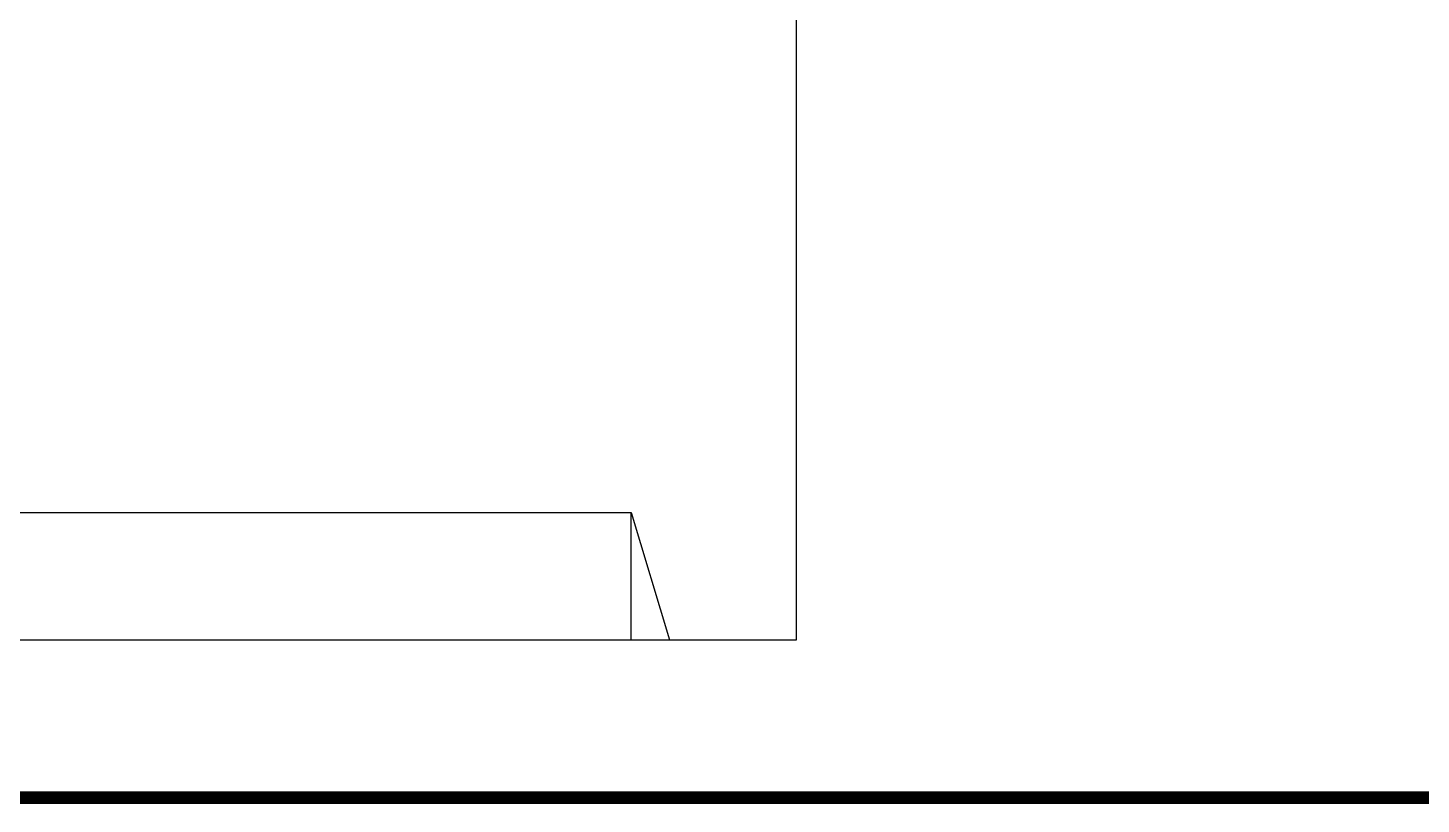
# Model space of a CAD drawing. Header units: millimetres. Extents: x -336 to -33, y -135 to 770.
# Drawn here: x -170.47 to -159.53, y 697.26 to 703.36 of the extents above; entities that cross this region are included whole.
import ezdxf

# ---------------------------------------------------------------- set-up
doc = ezdxf.new("R2010")
doc.units = ezdxf.units.MM
doc.header["$LTSCALE"] = 50
doc.header["$MEASUREMENT"] = 0
doc.layers.add('-HIDRO', color=8, linetype='CONTINUOUS')
doc.layers.add("PRANCHA - PROJETU'S", color=7, linetype='CONTINUOUS')

# ---------------------------------------------------------------- blocks, each defined once
blk = doc.blocks.new('ADFSGASDFG')
at = {"layer": "PRANCHA - PROJETU'S", "color": 4, "const_width": 0.1}
blk.add_lwpolyline([(279.078, 106.346), (359.678, 106.346), (359.678, 48.946), (279.078, 48.946)], close=True, dxfattribs=at)

msp = doc.modelspace()

# ---------------------------------------------------------------- linework, layer by layer
at = {"layer": '-HIDRO', "linetype": 'Continuous'}
for p, q in [((-164.432, 698.553), (-164.432, 703.553)), ((-171.732, 699.553), (-165.732, 699.553)), ((-165.732, 698.553), (-165.732, 699.553)), ((-165.732, 699.553), (-165.432, 698.553)), ((-178.432, 698.553), (-164.432, 698.553))]:
    msp.add_line(p, q, dxfattribs=at)

# ---------------------------------------------------------------- block references
at = {"layer": "PRANCHA - PROJETU'S", "color": 1}
msp.add_blockref('ADFSGASDFG', (-498.667, 648.365), dxfattribs=at)

doc.saveas('drawing.dxf')
